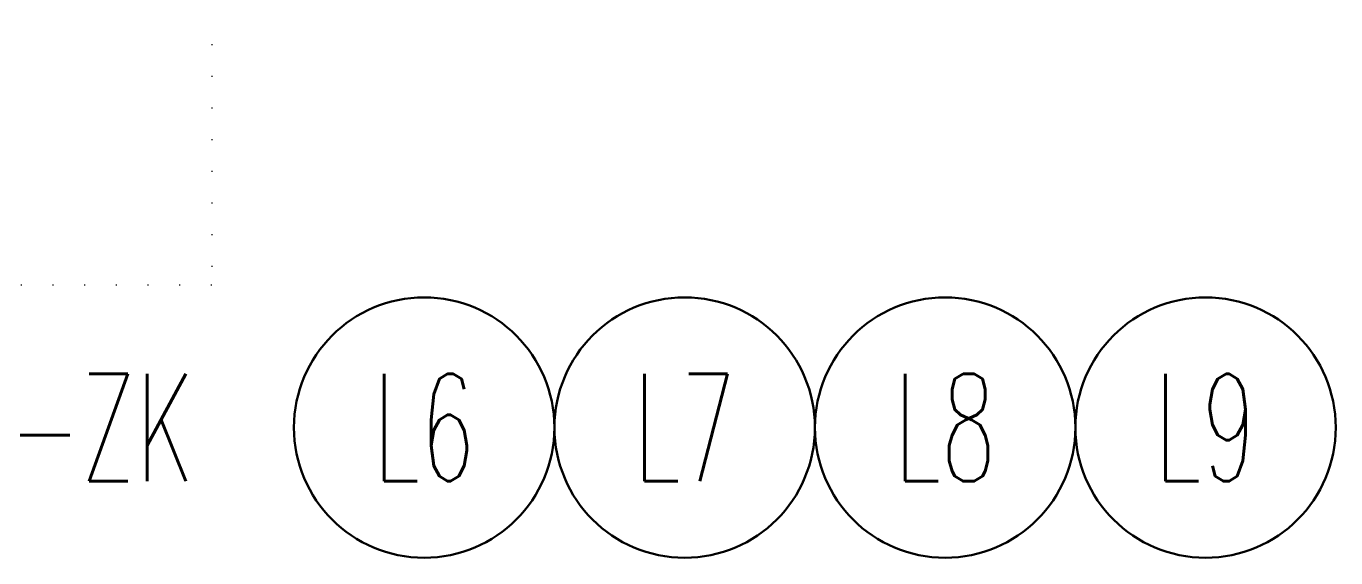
# Model space of a CAD drawing. Extents: x -2012 to 34975, y -1043 to 8321.
# Drawn here: x 2529.9 to 2663.2, y 1227.2 to 1281.4 of the extents above; entities that cross this region are included whole.
import ezdxf
from ezdxf.enums import TextEntityAlignment as Align

# ---------------------------------------------------------------- set-up
doc = ezdxf.new("R2010")
doc.units = 0
doc.header["$LTSCALE"] = 25
doc.linetypes.add('DOT2', pattern=[0.125, 0, -0.125])
doc.layers.get('0').update_dxf_attribs({"color": 9, "lineweight": 9})
doc.layers.add('20', color=9, linetype='DOT2', lineweight=9)
doc.layers.add('E-LİNYE', color=7, linetype='Continuous', lineweight=30)
doc.styles.add('E-YAZI', font='txttw.shx')

# ---------------------------------------------------------------- blocks, each defined once
blk = doc.blocks.new('p-seksiyonel-5851')
at = {"layer": '20'}
blk.add_lwpolyline([(-116.7, -1.22), (-116.7, -67.69), (299.99, -67.69), (299.99, -1.22)], dxfattribs=at)

msp = doc.modelspace()

# ---------------------------------------------------------------- linework, layer by layer
at = {"layer": 'E-LİNYE', "color": 7, "linetype": 'Continuous'}
for centre in [(2570.39, 1240.49), (2596.92, 1240.49), (2623.45, 1240.49), (2649.97, 1240.49)]:
    msp.add_circle(centre, 13.26, dxfattribs=at)

# ---------------------------------------------------------------- block references
at = {"xscale": -1}
msp.add_blockref('p-seksiyonel-5851', (2432.05, 1322.69), dxfattribs=at)

# ---------------------------------------------------------------- texts
at = {"layer": 'E-LİNYE', "color": 3, "linetype": 'Continuous', "style": 'E-YAZI', "width": 0.6}
msp.add_text('AT-V-ZK', height=10.938, dxfattribs=at).set_placement((2506.18, 1235.02))
for s, p in [('L6', (2570.39, 1240.49)), ('L7', (2596.92, 1240.49)), ('L8', (2623.45, 1240.49)), ('L9', (2649.97, 1240.49))]:
    msp.add_text(s, height=10.938, dxfattribs=at).set_placement(p, align=Align.MIDDLE_CENTER)

doc.saveas('drawing.dxf')
